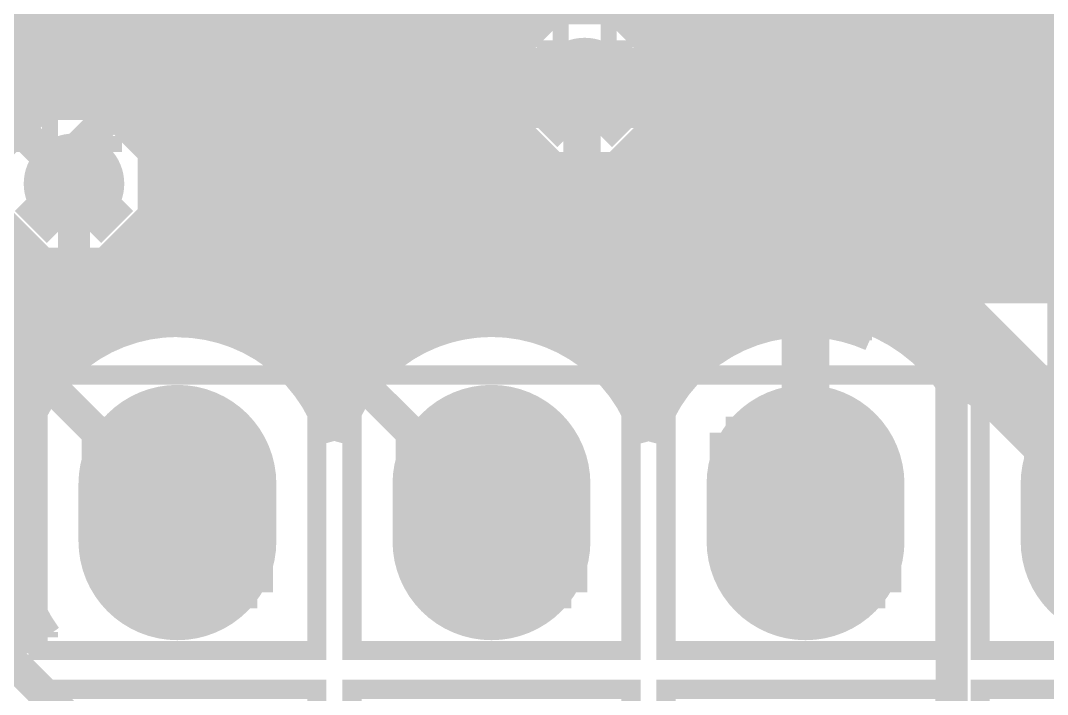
# Model space of a CAD drawing. Extents: x -5 to 157, y -120 to 103.
# Drawn here: x 74.38 to 82.55, y 76.07 to 81.44 of the extents above; entities that cross this region are included whole.
import ezdxf

# ---------------------------------------------------------------- set-up
doc = ezdxf.new("R2010")
doc.units = 0
doc.header["$MEASUREMENT"] = 0
doc.layers.get('0').update_dxf_attribs({"linetype": 'CONTINUOUS'})
for name, color, linetype in [('22-304-2_BOT', 7, 'CONTINUOUS'), ('22-304-2_DRD', 7, 'CONTINUOUS'), ('22-304-2_DRL', 2, 'CONTINUOUS'), ('22-304-2_IN1', 4, 'CONTINUOUS'), ('22-304-2_IN2', 3, 'CONTINUOUS'), ('22-304-2_SMB', 5, 'CONTINUOUS'), ('22-304-2_SMT', 10, 'CONTINUOUS'), ('22-304-2_SST', 11, 'CONTINUOUS'), ('22-304-2_TOP', 13, 'CONTINUOUS'), ('THRUHOLE_TAP', 7, 'CONTINUOUS')]:
    doc.layers.add(name, color=color, linetype=linetype)

# ---------------------------------------------------------------- blocks, each defined once
blk = doc.blocks.new('OBLONG_8')
at = {"const_width": 1.5748}
blk.add_lwpolyline([(0, 0.2286), (0, -0.2286)], dxfattribs=at)
at = {"const_width": 0.7874}
for points in [[(-0.3937, 0.2286, 1), (0.3937, 0.2286, 1)], [(-0.3937, -0.2286, 1), (0.3937, -0.2286, 1)]]:
    blk.add_lwpolyline(points, format="xyb", close=True, dxfattribs=at)
blk = doc.blocks.new('ROUND_39')
at = {"const_width": 0.40005}
blk.add_lwpolyline([(-0.200024, 0, 1), (0.200024, 0, 1)], format="xyb", close=True, dxfattribs=at)
blk = doc.blocks.new('ROUND_14')
at = {"const_width": 0.59944}
blk.add_lwpolyline([(-0.29972, 0, 1), (0.29972, 0, 1)], format="xyb", close=True, dxfattribs=at)
blk = doc.blocks.new('ROUND_88')
at = {"const_width": 0.10033}
blk.add_lwpolyline([(-0.050164, 0, 1), (0.050164, 0, 1)], format="xyb", close=True, dxfattribs=at)
blk = doc.blocks.new('ROUND_42')
at = {"const_width": 0.40005}
blk.add_lwpolyline([(-0.200024, 0, 1), (0.200024, 0, 1)], format="xyb", close=True, dxfattribs=at)
blk = doc.blocks.new('ROUND_80')
at = {"const_width": 0.10033}
blk.add_lwpolyline([(-0.050164, 0, 1), (0.050164, 0, 1)], format="xyb", close=True, dxfattribs=at)

msp = doc.modelspace()

# ---------------------------------------------------------------- linework, layer by layer
at = {"layer": '22-304-2_BOT'}
for points, const_width in [([(76.835, 84.3788), (76.835, 82.423), (74.803, 80.391), (74.803, 80.137)], 0.254), ([(74.3204, 83.4644), (74.3204, 80.90408)], 0.254), ([(74.549, 83.4644), (74.549, 81.03362)], 0.254), ([(74.7776, 83.4644), (74.7776, 81.26222)], 0.254), ([(75.0062, 83.4644), (75.0062, 81.49082)], 0.254), ([(77.5208, 83.4644), (77.5208, 78.89494)], 0.254), ([(76.2, 82.68462), (74.5109, 80.99552)], 0.254), ([(77.28458, 81.97342), (75.6793, 80.37068)], 0.254), ([(77.2922, 81.98104), (77.2922, 78.74)], 0.254), ([(77.7494, 81.76514), (77.7494, 78.98892)], 0.254), ([(77.0636, 81.75244), (77.0636, 78.49108)], 0.254), ([(75.04684, 81.534), (71.44258, 81.534)], 0.254), ([(76.835, 81.52384), (76.835, 78.21168)], 0.254), ([(77.99324, 81.534), (76.84262, 81.534)], 0.254), ([(77.978, 81.54416), (77.978, 81.08188)], 0.254), ([(74.81824, 81.3054), (71.44258, 81.3054)], 0.254), ([(76.6064, 81.29524), (76.6064, 78.59268)], 0.254), ([(78.0542, 81.3054), (76.61402, 81.3054)], 0.254), ([(74.58964, 81.0768), (71.44258, 81.0768)], 0.254), ([(76.3778, 81.06664), (76.3778, 78.8035)], 0.254), ([(77.97546, 81.0768), (76.38542, 81.0768)], 0.254), ([(78.867, 80.899), (79.883, 80.899), (83.12404, 77.65796), (83.12404, 77.5208)], 0.635), ([(76.1492, 80.83804), (76.1492, 78.93304)], 0.254), ([(77.96022, 80.8482), (76.15682, 80.8482)], 0.254), ([(77.978, 80.71612), (77.978, 79.03464)], 0.254), ([(78.0034, 80.6196), (75.92822, 80.6196)], 0.254), ([(75.9206, 80.60944), (75.9206, 79.00924)], 0.254), ([(75.692, 80.38084), (75.692, 80.31988)], 0.254), ([(78.11516, 80.391), (75.69962, 80.391)], 0.254), ([(78.2066, 80.2767), (78.2066, 79.03972)], 0.254), ([(78.33614, 80.1624), (75.70978, 80.1624)], 0.254), ([(78.4352, 80.10144), (78.4352, 79.0067)], 0.254), ([(79.5401, 80.0735), (79.24292, 80.0735)], 0.254), ([(79.3496, 80.0735), (79.3496, 78.1685)], 0.254), ([(79.5401, 80.0735), (80.57134, 79.04226)], 0.254), ([(78.6638, 80.01508), (78.6638, 78.92542)], 0.254), ([(78.8924, 79.99222), (78.8924, 78.7908)], 0.254), ([(79.121, 80.02778), (79.121, 78.5749)], 0.254), ([(79.5782, 80.0354), (79.5782, 78.5114)], 0.254), ([(79.6798, 79.9338), (75.68692, 79.9338)], 0.254), ([(75.692, 79.95412), (75.692, 79.04226)], 0.254), ([(79.8068, 79.8068), (79.8068, 78.7527)], 0.254), ([(79.9084, 79.7052), (75.60056, 79.7052)], 0.254), ([(80.0354, 79.5782), (80.0354, 78.90256)], 0.254), ([(80.137, 79.4766), (75.4253, 79.4766)], 0.254), ([(75.4634, 79.5147), (75.4634, 79.03464)], 0.254), ([(74.3204, 79.36738), (74.3204, 76.52766)], 0.254), ([(75.2348, 79.33944), (75.2348, 78.98384)], 0.254), ([(80.264, 79.3496), (80.264, 78.99146)], 0.254), ([(74.62012, 79.248), (64.135, 79.248)], 0.254), ([(74.549, 79.26578), (74.549, 78.46822)], 0.254), ([(74.7776, 79.23022), (74.7776, 78.7273)], 0.254), ([(80.3656, 79.248), (74.98588, 79.248)], 0.254), ([(75.0062, 79.25308), (75.0062, 78.88732)], 0.254), ([(80.4926, 79.121), (80.4926, 79.03718)], 0.254), ([(75.3745, 79.0194), (64.135, 79.0194)], 0.254), ([(77.87386, 79.0194), (75.87488, 79.0194)], 0.254), ([(80.37322, 79.0194), (78.37424, 79.0194)], 0.254), ([(74.85634, 78.7908), (67.48272, 78.7908)], 0.254), ([(77.3557, 78.7908), (76.39304, 78.7908)], 0.254), ([(79.85506, 78.7908), (78.8924, 78.7908)], 0.254), ([(74.61758, 78.5622), (68.04914, 78.5622)], 0.254), ([(77.11694, 78.5622), (76.6318, 78.5622)], 0.254), ([(79.6163, 78.5622), (79.13116, 78.5622)], 0.254), ([(74.46772, 78.3336), (70.4723, 78.3336)], 0.254), ([(76.96708, 78.3336), (76.78166, 78.3336)], 0.254), ([(79.46898, 78.3336), (79.28102, 78.3336)], 0.254), ([(74.37882, 78.105), (70.97776, 78.105)], 0.254), ([(74.33564, 77.8764), (71.2089, 77.8764)], 0.254), ([(74.33056, 77.7494), (74.33056, 77.2922)], 0.254), ([(74.33056, 77.6478), (71.4375, 77.6478)], 0.254), ([(74.33056, 77.4192), (71.6661, 77.4192)], 0.254), ([(74.3331, 77.1906), (71.8947, 77.1906)], 0.254), ([(74.3712, 76.962), (72.10298, 76.962)], 0.254), ([(74.45502, 76.7334), (72.21728, 76.7334)], 0.254), ([(74.549, 76.57084), (74.549, 76.52766)], 0.254), ([(74.57948, 76.52766), (74.1172, 76.52766)], 0.254)]:
    msp.add_lwpolyline(points, dxfattribs=dict(at, const_width=const_width))
at = {"layer": '22-304-2_BOT', "const_width": 0.254}
for points in [[(77.57922, 82.296, 0.306537), (78.14818, 81.45272)], [(78.14818, 81.45272, 0.1655835), (77.95964, 80.899)], [(74.5109, 80.99552, 0.321112), (73.89622, 80.137)], [(77.96022, 80.899, 0.4142136), (78.867, 79.99222)], [(75.70978, 80.137, 0.0652426), (75.67916, 80.37064)], [(73.89622, 80.137, 0.4142136), (74.803, 79.23022)], [(74.803, 79.23022, 0.4142136), (75.70978, 80.137)], [(78.867, 79.99222, 0.1072388), (79.2428, 80.07376)], [(75.62596, 79.0448, 0.4142136), (74.33056, 77.7494)], [(76.8731, 78.08976, 0.3381651), (75.62596, 79.04226)], [(78.12532, 79.0448, 0.3383097), (76.87564, 78.08976)], [(79.375, 78.08722, 0.3388367), (78.12532, 79.0448)], [(80.57134, 79.04226, 0.3273849), (79.375, 78.08722)], [(74.33056, 77.2922, 0.1590609), (74.57997, 76.52802)]]:
    msp.add_lwpolyline(points, format="xyb", dxfattribs=at)
at = {"layer": '22-304-2_DRD', "const_width": 0.254}
for points in [[(78.613, 81.534), (78.232, 81.153)], [(79.121, 81.534), (78.613, 81.534)], [(79.502, 81.153), (79.121, 81.534)], [(78.613, 81.28), (78.613, 81.153)], [(78.74, 81.28), (78.613, 81.28)], [(78.74, 81.153), (78.74, 81.28)], [(78.994, 81.28), (78.994, 81.153)], [(79.121, 81.28), (78.994, 81.28)], [(79.121, 81.153), (79.121, 81.28)], [(78.232, 81.153), (78.232, 80.645)], [(78.613, 81.153), (78.74, 81.153)], [(78.994, 81.153), (79.121, 81.153)], [(79.502, 80.645), (79.502, 81.153)], [(74.549, 80.772), (74.168, 80.391)], [(75.057, 80.772), (74.549, 80.772)], [(75.438, 80.391), (75.057, 80.772)], [(78.74, 80.518), (78.486, 80.772)], [(79.248, 80.772), (78.994, 80.518)], [(78.232, 80.645), (78.613, 80.264)], [(79.121, 80.264), (79.502, 80.645)], [(74.549, 80.518), (74.549, 80.391)], [(74.676, 80.518), (74.549, 80.518)], [(74.676, 80.391), (74.676, 80.518)], [(74.93, 80.518), (74.93, 80.391)], [(75.057, 80.518), (74.93, 80.518)], [(75.057, 80.391), (75.057, 80.518)], [(78.994, 80.518), (78.74, 80.518)], [(74.549, 80.391), (74.676, 80.391)], [(74.93, 80.391), (75.057, 80.391)], [(75.438, 79.883), (75.438, 80.391)], [(78.613, 80.264), (79.121, 80.264)], [(74.676, 79.756), (74.422, 80.01)], [(75.184, 80.01), (74.93, 79.756)], [(74.168, 79.883), (74.549, 79.502)], [(75.057, 79.502), (75.438, 79.883)], [(74.93, 79.756), (74.676, 79.756)], [(74.549, 79.502), (75.057, 79.502)], [(74.99096, 78.1558), (74.99096, 77.5208)], [(75.62596, 78.1558), (74.99096, 78.1558)], [(75.62596, 76.8858), (75.62596, 78.1558)], [(77.49032, 78.1558), (77.49032, 77.5208)], [(78.12532, 78.1558), (77.49032, 78.1558)], [(78.12532, 76.8858), (78.12532, 78.1558)], [(79.98968, 78.1558), (79.98968, 77.5208)], [(80.62468, 78.1558), (79.98968, 78.1558)], [(80.62468, 76.8858), (80.62468, 78.1558)], [(82.48904, 78.1558), (82.48904, 77.5208)], [(83.12404, 78.1558), (82.48904, 78.1558)], [(74.99096, 77.5208), (76.26096, 77.5208)], [(76.26096, 77.5208), (76.26096, 76.8858)], [(77.49032, 77.5208), (78.76032, 77.5208)], [(78.76032, 77.5208), (78.76032, 76.8858)], [(79.98968, 77.5208), (81.25968, 77.5208)], [(81.25968, 77.5208), (81.25968, 76.8858)], [(82.48904, 77.5208), (83.75904, 77.5208)], [(76.26096, 76.8858), (75.62596, 76.8858)], [(78.76032, 76.8858), (78.12532, 76.8858)], [(81.25968, 76.8858), (80.62468, 76.8858)]]:
    msp.add_lwpolyline(points, dxfattribs=at)
at = {"layer": '22-304-2_IN1', "const_width": 0.254}
for points in [[(76.6318, 88.392), (76.6318, 79.375)], [(76.8604, 88.392), (76.8604, 79.375)], [(77.089, 88.392), (77.089, 79.375)], [(79.375, 88.392), (79.375, 81.42224)], [(79.6036, 88.392), (79.6036, 79.375)], [(79.8322, 88.392), (79.8322, 79.375)], [(80.0608, 88.392), (80.0608, 79.375)], [(80.2894, 88.392), (80.2894, 79.375)], [(80.518, 88.392), (80.518, 79.375)], [(80.7466, 88.392), (80.7466, 79.375)], [(80.9752, 88.392), (80.9752, 79.375)], [(81.2038, 88.392), (81.2038, 79.375)], [(81.4324, 88.392), (81.4324, 79.375)], [(81.661, 88.392), (81.661, 79.375)], [(81.8896, 88.392), (81.8896, 79.375)], [(82.1182, 88.392), (82.1182, 79.375)], [(82.3468, 88.392), (82.3468, 79.375)], [(82.5754, 88.392), (82.5754, 79.375)], [(76.4032, 88.2142), (76.4032, 79.375)], [(76.1746, 87.9856), (76.1746, 79.375)], [(75.946, 87.757), (75.946, 79.375)], [(75.7174, 87.5284), (75.7174, 79.375)], [(77.3176, 86.19236), (77.3176, 79.375)], [(77.5462, 86.02726), (77.5462, 79.375)], [(74.3458, 82.87512), (74.3458, 80.70596)], [(75.4888, 82.8421), (75.4888, 80.38592)], [(74.5744, 82.67446), (74.5744, 80.83042)], [(75.2602, 82.66176), (75.2602, 80.70596)], [(74.803, 82.59318), (74.803, 80.86598)], [(75.0316, 82.5881), (75.0316, 80.83042)], [(77.7748, 82.1309), (77.7748, 79.375)], [(78.0034, 81.74736), (78.0034, 79.375)], [(78.232, 81.6102), (78.232, 81.25714)], [(78.4606, 81.56702), (78.4606, 81.50352)], [(78.46568, 81.5086), (60.9346, 81.5086)], [(84.455, 81.5086), (79.26832, 81.5086)], [(78.2447, 81.28), (60.706, 81.28)], [(84.455, 81.28), (79.4893, 81.28)], [(78.15326, 81.0514), (60.4774, 81.0514)], [(84.455, 81.0514), (79.58074, 81.0514)], [(74.55408, 80.8228), (60.2488, 80.8228)], [(78.14056, 80.8228), (75.05192, 80.8228)], [(84.455, 80.8228), (79.59344, 80.8228)], [(78.20406, 80.5942), (75.37196, 80.5942)], [(78.232, 80.53832), (78.232, 79.375)], [(84.455, 80.5942), (79.52994, 80.5942)], [(79.375, 80.37576), (79.375, 79.375)], [(78.36916, 80.3656), (75.49642, 80.3656)], [(78.4606, 80.29194), (78.4606, 79.375)], [(84.455, 80.3656), (79.36484, 80.3656)], [(79.1464, 80.22336), (79.1464, 79.375)], [(84.455, 80.137), (75.53198, 80.137)], [(78.6892, 80.19034), (78.6892, 79.375)], [(78.9178, 80.17002), (78.9178, 79.375)], [(75.4888, 79.88808), (75.4888, 79.375)], [(84.455, 79.9084), (75.49642, 79.9084)], [(84.455, 79.6798), (75.37196, 79.6798)], [(74.3458, 79.56804), (74.3458, 79.375)], [(75.2602, 79.56804), (75.2602, 79.375)], [(74.55408, 79.4512), (58.8772, 79.4512)], [(74.5744, 79.44358), (74.5744, 79.375)], [(74.803, 79.40802), (74.803, 79.375)], [(75.0316, 79.44358), (75.0316, 79.375)], [(84.455, 79.4512), (75.05192, 79.4512)], [(84.455, 79.375), (73.66, 79.375)]]:
    msp.add_lwpolyline(points, dxfattribs=at)
for points in [[(79.59598, 80.899, 0.4142136), (78.867, 81.62798)], [(78.5876, 81.5721, 0.3031422), (78.13802, 80.899)], [(74.803, 80.86598, 0.4142136), (74.07402, 80.137)], [(75.53198, 80.137, 0.4142136), (74.803, 80.86598)], [(78.13802, 80.899, 0.4142136), (78.867, 80.17002)], [(78.867, 80.17002, 0.4142136), (79.59598, 80.899)], [(74.07402, 80.137, 0.4142136), (74.803, 79.40802)], [(74.803, 79.40802, 0.4142136), (75.53198, 80.137)]]:
    msp.add_lwpolyline(points, format="xyb", dxfattribs=at)
at = {"layer": '22-304-2_IN2'}
for points, const_width in [([(79.8068, 98.97872), (79.8068, 81.31048)], 0.254), ([(80.0354, 98.85934), (80.0354, 79.03464)], 0.254), ([(80.264, 97.27692), (80.264, 79.11592)], 0.254), ([(80.4926, 97.00514), (80.4926, 79.15656)], 0.254), ([(80.7212, 96.85782), (80.7212, 79.1591)], 0.254), ([(80.9498, 96.78416), (80.9498, 79.12354)], 0.254), ([(75.0062, 91.7575), (75.0062, 81.14284)], 0.254), ([(74.7776, 91.6686), (74.7776, 81.16316)], 0.254), ([(77.2922, 91.6432), (77.2922, 78.8924)], 0.254), ([(75.2348, 91.52636), (75.2348, 81.06664)], 0.254), ([(74.549, 91.46794), (74.549, 81.13014)], 0.254), ([(77.0636, 91.45016), (77.0636, 78.68412)], 0.254), ([(74.3204, 91.33332), (74.3204, 81.04124)], 0.254), ([(75.4634, 91.37142), (75.4634, 80.92186)], 0.254), ([(75.692, 91.26982), (75.692, 80.65008)], 0.254), ([(76.835, 91.32062), (76.835, 78.48092)], 0.254), ([(75.9206, 91.20886), (75.9206, 79.13116)], 0.254), ([(76.1492, 91.18346), (76.1492, 79.06258)], 0.254), ([(76.3778, 91.19362), (76.3778, 78.94574)], 0.254), ([(76.6064, 91.23934), (76.6064, 78.7654)], 0.254), ([(83.12404, 77.5208), (83.185, 77.57922), (83.185, 81.915), (89.27084, 88.00084), (102.30104, 88.00084)], 1.27), ([(81.1784, 85.93328), (81.1784, 79.04988)], 0.254), ([(81.407, 85.67928), (81.407, 78.92542)], 0.254), ([(81.6356, 85.54466), (81.6356, 78.73746)], 0.254), ([(81.8642, 85.47608), (81.8642, 78.42758)], 0.254), ([(77.5208, 81.94802), (77.5208, 79.02702)], 0.254), ([(81.92262, 81.915), (81.92262, 78.49362)], 0.254), ([(77.79766, 81.534), (56.65216, 81.534)], 0.254), ([(77.7494, 81.58226), (77.7494, 79.11084)], 0.254), ([(81.92262, 81.534), (79.67218, 81.534)], 0.254), ([(77.92466, 81.3054), (56.62676, 81.3054)], 0.254), ([(81.92262, 81.3054), (79.80934, 81.3054)], 0.254), ([(74.39152, 81.0768), (56.54548, 81.0768)], 0.254), ([(77.85608, 81.0768), (75.21448, 81.0768)], 0.254), ([(81.92262, 81.0768), (79.87792, 81.0768)], 0.254), ([(77.84084, 80.8482), (75.54214, 80.8482)], 0.254), ([(81.92262, 80.8482), (79.89062, 80.8482)], 0.254), ([(77.87894, 80.6196), (75.70724, 80.6196)], 0.254), ([(81.92262, 80.6196), (79.85506, 80.6196)], 0.254), ([(79.8068, 80.48752), (79.8068, 78.90256)], 0.254), ([(77.97546, 80.391), (75.79614, 80.391)], 0.254), ([(77.978, 80.38592), (77.978, 79.15402)], 0.254), ([(81.92262, 80.391), (79.75854, 80.391)], 0.254), ([(78.15326, 80.1624), (75.82916, 80.1624)], 0.254), ([(79.5782, 80.15986), (79.5782, 78.69936)], 0.254), ([(81.92262, 80.1624), (79.58074, 80.1624)], 0.254), ([(78.2066, 80.11414), (78.2066, 79.1591)], 0.254), ([(78.4352, 79.96682), (78.4352, 79.12862)], 0.254), ([(79.3496, 79.99222), (79.3496, 78.45298)], 0.254), ([(78.51902, 79.9338), (75.80884, 79.9338)], 0.254), ([(78.6638, 79.89316), (78.6638, 79.05496)], 0.254), ([(79.121, 79.90332), (79.121, 78.75016)], 0.254), ([(81.92262, 79.9338), (79.21498, 79.9338)], 0.254), ([(78.8924, 79.87284), (78.8924, 78.93558)], 0.254), ([(81.92262, 79.7052), (75.73264, 79.7052)], 0.254), ([(75.692, 79.62392), (75.692, 79.16164)], 0.254), ([(81.92262, 79.4766), (75.58786, 79.4766)], 0.254), ([(75.4634, 79.35214), (75.4634, 79.15402)], 0.254), ([(74.28992, 79.248), (58.18378, 79.248)], 0.254), ([(74.3204, 79.23022), (74.3204, 78.29296)], 0.254), ([(81.92262, 79.248), (75.31608, 79.248)], 0.254), ([(75.2348, 79.20482), (75.2348, 79.1083)], 0.254), ([(80.62468, 79.09814), (80.62468, 77.5208)], 0.381), ([(74.549, 79.14132), (74.549, 78.66634)], 0.254), ([(74.7776, 79.11084), (74.7776, 78.8797)], 0.254), ([(75.0062, 79.13116), (75.0062, 79.0194)], 0.254), ([(75.00366, 79.0194), (58.69686, 79.0194)], 0.254), ([(77.50302, 79.0194), (76.24572, 79.0194)], 0.254), ([(80.00492, 79.0194), (78.74508, 79.0194)], 0.254), ([(81.92262, 79.0194), (81.24444, 79.0194)], 0.254), ([(74.66838, 78.7908), (67.88658, 78.7908)], 0.254), ([(77.16774, 78.7908), (76.581, 78.7908)], 0.254), ([(79.66964, 78.7908), (79.08036, 78.7908)], 0.254), ([(81.92262, 78.7908), (81.57972, 78.7908)], 0.254), ([(74.46772, 78.5622), (68.23964, 78.5622)], 0.254), ([(76.96708, 78.5622), (76.78166, 78.5622)], 0.254), ([(79.46898, 78.5622), (79.28102, 78.5622)], 0.254), ([(81.92262, 78.5622), (81.78038, 78.5622)], 0.254), ([(81.92262, 78.49362), (81.87453, 78.40971)], 0.254), ([(74.33818, 78.3336), (68.453, 78.3336)], 0.254), ([(74.2569, 78.105), (68.5927, 78.105)], 0.254), ([(74.32548, 76.7334), (70.7263, 76.7334)], 0.254), ([(74.3204, 76.7461), (74.3204, 76.64704)], 0.254), ([(74.36612, 76.64704), (73.99782, 76.64704)], 0.254)]:
    msp.add_lwpolyline(points, dxfattribs=dict(at, const_width=const_width))
at = {"layer": '22-304-2_IN2', "const_width": 0.254}
for points in [[(77.45984, 82.296, 0.2685668), (77.97546, 81.407)], [(79.89316, 80.899, 0.2685668), (79.37754, 81.788)], [(77.97546, 81.407, 0.130208), (77.84089, 80.899)], [(74.803, 81.16316, 0.4142136), (73.77684, 80.137)], [(75.82916, 80.137, 0.4142136), (74.803, 81.16316)], [(77.84084, 80.899, 0.4142136), (78.867, 79.87284)], [(78.867, 79.87284, 0.4142136), (79.89316, 80.899)], [(73.77684, 80.137, 0.4142136), (74.803, 79.11084)], [(74.803, 79.11084, 0.4142136), (75.82916, 80.137)], [(75.62596, 79.16164, 0.4142136), (74.21372, 77.7494)], [(76.8731, 78.4098, 0.2777823), (75.62596, 79.16164)], [(78.12532, 79.16164, 0.278009), (76.87564, 78.4098)], [(79.375, 78.4098, 0.2780089), (78.12532, 79.16164)], [(80.62468, 79.16164, 0.278009), (79.375, 78.4098)], [(81.87436, 78.4098, 0.2780089), (80.62468, 79.16164)], [(74.21118, 77.2922, 0.1188749), (74.36669, 76.64733)]]:
    msp.add_lwpolyline(points, format="xyb", dxfattribs=at)
at = {"layer": '22-304-2_SST', "const_width": 0.1524}
for points in [[(78.41742, 80.33258), (78.41742, 80.16494), (78.47838, 79.99476), (78.7146, 79.99476), (78.77302, 80.16494), (78.77302, 81.01076)], [(78.83398, 81.01076), (78.59522, 81.01076)], [(79.67218, 79.99476), (79.1972, 79.99476), (79.67218, 80.67294), (79.67218, 80.84058), (79.61122, 81.01076), (79.25562, 81.01076), (79.1972, 80.84058)], [(77.17536, 72.44842), (76.77404, 72.44842), (76.77404, 73.279), (73.90384, 73.279), (73.90384, 79.2607), (84.84362, 79.2607), (84.84362, 73.279), (81.97596, 73.279), (81.97596, 72.44842), (81.57464, 72.44842), (81.57464, 71.26986), (77.17536, 71.26986), (77.17536, 72.44842), (77.17536, 73.92416), (78.04404, 73.92416), (79.2353, 73.92416), (79.2353, 76.11364), (77.01534, 76.11364), (77.01534, 73.92416), (77.17536, 73.92416)], [(76.73594, 78.61554), (74.51598, 78.61554), (74.51598, 76.42352), (76.73594, 76.42352), (76.73594, 78.61554)], [(79.2353, 78.61554), (77.01534, 78.61554), (77.01534, 76.42352), (79.2353, 76.42352), (79.2353, 78.61554)], [(81.73466, 78.61554), (79.5147, 78.61554), (79.5147, 76.42352), (81.73466, 76.42352), (81.73466, 78.61554)], [(84.23402, 78.61554), (82.01406, 78.61554), (82.01406, 76.42352), (82.92592, 76.42352), (82.92592, 76.11364), (82.01406, 76.11364), (82.01406, 73.92416), (84.23402, 73.92416), (84.23402, 78.61554)], [(75.30846, 77.8383), (75.30846, 77.2033), (75.94346, 77.2033), (75.94346, 77.8383), (75.30846, 77.8383), (75.45832, 77.6859), (75.45832, 77.35316), (75.79106, 77.35316), (75.79106, 77.6859), (75.45832, 77.6859)], [(75.94346, 77.8383), (75.79106, 77.6859)], [(77.80782, 77.8383), (77.80782, 77.2033), (78.44282, 77.2033), (78.29296, 77.35316), (78.29296, 77.6859), (78.44282, 77.8383), (77.80782, 77.8383), (77.95768, 77.6859), (77.95768, 77.35316), (78.29296, 77.35316)], [(78.44282, 77.8383), (78.44282, 77.2033)], [(80.30718, 77.8383), (80.30718, 77.2033), (80.94218, 77.2033), (80.79232, 77.35316), (80.79232, 77.6859), (80.94218, 77.8383), (80.30718, 77.8383), (80.45704, 77.6859), (80.45704, 77.35316), (80.79232, 77.35316)], [(80.94218, 77.8383), (80.94218, 77.2033)], [(77.95768, 77.6859), (78.29296, 77.6859)], [(80.45704, 77.6859), (80.79232, 77.6859)], [(75.30846, 77.2033), (75.45832, 77.35316)], [(75.94346, 77.2033), (75.79106, 77.35316)], [(77.80782, 77.2033), (77.95768, 77.35316)], [(80.30718, 77.2033), (80.45704, 77.35316)], [(76.73594, 73.92416), (76.73594, 76.11364), (74.51598, 76.11364), (74.51598, 73.92416), (76.73594, 73.92416)], [(81.57464, 72.44842), (81.57464, 73.92416), (81.73466, 73.92416), (81.73466, 76.11364), (79.5147, 76.11364), (79.5147, 73.92416), (80.70596, 73.92416), (80.70596, 73.64984), (78.04404, 73.64984), (78.04404, 73.92416)]]:
    msp.add_lwpolyline(points, dxfattribs=at)
at = {"layer": '22-304-2_TOP'}
for points, const_width in [([(79.629, 41.656), (79.629, 58.674), (78.867, 59.436), (78.867, 63.754), (82.169, 67.056), (82.169, 71.755), (81.788, 72.136), (81.788, 83.82), (79.756, 85.852), (79.756, 97.028), (77.724, 99.06)], 0.254), ([(68.072, 88.265), (68.961, 88.265), (69.85, 87.376), (69.85, 86.36), (74.295, 81.915), (75.819, 81.915), (76.835, 80.899), (78.867, 80.899)], 0.635), ([(79.5782, 85.13064), (79.5782, 81.46288)], 0.254), ([(79.8068, 84.90204), (79.8068, 78.7527)], 0.254), ([(80.0354, 84.67344), (80.0354, 78.90256)], 0.254), ([(80.264, 84.44484), (80.264, 78.99146)], 0.254), ([(80.4926, 84.21624), (80.4926, 79.03718)], 0.254), ([(80.7212, 83.98764), (80.7212, 79.03972)], 0.254), ([(80.9498, 83.75904), (80.9498, 79.00162)], 0.254), ([(81.153, 83.55584), (81.153, 78.9305)], 0.254), ([(74.803, 80.137), (74.422, 80.518), (57.785, 80.518), (56.007, 82.296), (46.863, 82.296), (42.545, 77.978), (42.545, 69.723), (29.21, 56.388), (17.653, 56.388), (15.748, 54.483), (15.748, 49.53), (5.588, 39.37), (-1.397, 39.37)], 0.254), ([(78.12532, 77.5208), (76.52258, 79.121), (74.676, 79.121), (73.787, 80.01), (57.15, 80.01), (55.626, 81.534)], 0.254), ([(81.153, 81.534), (79.5147, 81.534)], 0.254), ([(81.153, 81.3054), (79.67726, 81.3054)], 0.254), ([(75.4761, 81.0895), (74.69886, 81.0895)], 0.254), ([(75.4888, 81.0768), (74.72426, 81.0768)], 0.254), ([(74.7776, 81.0895), (74.7776, 81.04378)], 0.254), ([(74.803, 81.04378), (74.77761, 81.04343)], 0.254), ([(75.0062, 81.0895), (75.0062, 81.02092)], 0.254), ([(75.2348, 81.0895), (75.2348, 80.93456)], 0.254), ([(75.4634, 81.0895), (75.4634, 80.7593)], 0.254), ([(75.4761, 81.0895), (76.24318, 80.32242)], 0.254), ([(81.153, 81.0768), (79.756, 81.0768)], 0.254), ([(75.692, 80.8736), (75.692, 80.31988)], 0.254), ([(75.7174, 80.8482), (75.36688, 80.8482)], 0.254), ([(81.153, 80.8482), (79.77378, 80.8482)], 0.254), ([(75.946, 80.6196), (75.57008, 80.6196)], 0.254), ([(75.9206, 80.645), (75.9206, 79.756)], 0.254), ([(81.153, 80.6196), (79.7306, 80.6196)], 0.254), ([(76.1746, 80.391), (75.67422, 80.391)], 0.254), ([(76.1492, 80.4164), (76.1492, 79.756)], 0.254), ([(81.153, 80.391), (79.61884, 80.391)], 0.254), ([(79.5782, 80.33512), (79.5782, 78.5114)], 0.254), ([(76.3778, 80.21066), (76.3778, 79.756)], 0.254), ([(76.46162, 80.1624), (75.70978, 80.1624)], 0.254), ([(79.3496, 80.12938), (79.3496, 78.1685)], 0.254), ([(81.153, 80.1624), (79.39786, 80.1624)], 0.254), ([(76.6064, 80.10652), (76.6064, 79.75092)], 0.254), ([(78.48854, 80.0735), (76.835, 80.0735)], 0.254), ([(76.835, 80.0735), (76.835, 79.67472)], 0.254), ([(77.0636, 80.0735), (77.0636, 79.47914)], 0.254), ([(77.2922, 80.0735), (77.2922, 79.25054)], 0.254), ([(77.5208, 80.0735), (77.5208, 79.02194)], 0.254), ([(77.7494, 80.0735), (77.7494, 78.98892)], 0.254), ([(77.978, 80.0735), (77.978, 79.03464)], 0.254), ([(78.2066, 80.0735), (78.2066, 79.03972)], 0.254), ([(78.4352, 80.0735), (78.4352, 79.0067)], 0.254), ([(78.6638, 80.01508), (78.6638, 78.92542)], 0.254), ([(78.8924, 79.99222), (78.8924, 78.7908)], 0.254), ([(79.121, 80.02778), (79.121, 78.5749)], 0.254), ([(81.153, 79.9338), (75.68692, 79.9338)], 0.254), ([(75.692, 79.95412), (75.692, 79.756)], 0.254), ([(76.52258, 79.756), (75.62596, 79.756)], 0.254), ([(81.153, 79.7052), (76.7715, 79.7052)], 0.254), ([(76.9747, 79.5655), (77.60716, 78.93558)], 0.254), ([(62.27064, 77.44968), (64.32042, 79.502), (73.64222, 79.502), (75.62596, 77.5208)], 0.254), ([(81.153, 79.4766), (77.06614, 79.4766)], 0.254), ([(81.153, 79.248), (77.29474, 79.248)], 0.254), ([(75.62596, 75.0189), (74.168, 76.47686), (74.168, 78.232), (73.406, 78.994), (64.516, 78.994), (63.5, 77.978), (63.5, 76.2), (62.357, 75.057), (62.357, 74.97064), (62.37732, 74.95032), (62.27064, 74.95032)], 0.254), ([(77.87386, 79.0194), (77.52334, 79.0194)], 0.254), ([(80.37322, 79.0194), (78.37424, 79.0194)], 0.254), ([(80.62468, 78.9813), (80.62468, 77.5208)], 0.381), ([(81.153, 79.0194), (80.87614, 79.0194)], 0.254), ([(79.85506, 78.7908), (78.8924, 78.7908)], 0.254), ([(79.6163, 78.5622), (79.13116, 78.5622)], 0.254), ([(79.46898, 78.3336), (79.28102, 78.3336)], 0.254)]:
    msp.add_lwpolyline(points, dxfattribs=dict(at, const_width=const_width))
at = {"layer": '22-304-2_TOP', "const_width": 0.254}
for points in [[(79.77378, 80.899, 0.306537), (79.20482, 81.74228)], [(74.7776, 81.04378, 0.0358998), (74.69873, 81.08924)], [(74.7776, 81.04378, 0.0358998), (74.69873, 81.08924)], [(75.70978, 80.137, 0.4142136), (74.803, 81.04378)], [(78.867, 79.99222, 0.4142136), (79.77378, 80.899)], [(76.2508, 80.3148, 0.1989124), (76.835, 80.07282)], [(76.2508, 80.3148, 0.1989124), (76.835, 80.07282)], [(75.62596, 79.756, 0.1088219), (75.70988, 80.137)], [(78.48854, 80.0735, 0.1078827), (78.867, 79.99088)], [(76.97216, 79.57058, 0.1989124), (76.52258, 79.7568)], [(76.97216, 79.57058, 0.1989124), (76.52258, 79.7568)], [(78.12532, 79.0448, 0.1033279), (77.60676, 78.93648)], [(79.375, 78.08722, 0.3388367), (78.12532, 79.0448)], [(80.62468, 79.0448, 0.3388371), (79.375, 78.08722)], [(81.153, 78.9305, 0.1055433), (80.62468, 79.04328)]]:
    msp.add_lwpolyline(points, format="xyb", dxfattribs=at)

# ---------------------------------------------------------------- block references
at = {"layer": '22-304-2_BOT'}
for name, p in [('ROUND_39', (78.867, 80.899)), ('ROUND_39', (74.803, 80.137)), ('OBLONG_8', (75.62596, 77.5208)), ('OBLONG_8', (78.12532, 77.5208)), ('OBLONG_8', (80.62468, 77.5208)), ('OBLONG_8', (83.12404, 77.5208))]:
    msp.add_blockref(name, p, dxfattribs=at)
at = {"layer": '22-304-2_DRL'}
for name, p in [('ROUND_88', (78.867, 80.899)), ('ROUND_88', (74.803, 80.137)), ('ROUND_14', (75.62596, 77.5208)), ('ROUND_14', (78.12532, 77.5208)), ('ROUND_14', (80.62468, 77.5208)), ('ROUND_14', (83.12404, 77.5208))]:
    msp.add_blockref(name, p, dxfattribs=at)
at = {"layer": '22-304-2_IN1'}
for name, p in [('ROUND_39', (78.867, 80.899)), ('ROUND_42', (74.803, 80.137)), ('OBLONG_8', (75.62596, 77.5208)), ('OBLONG_8', (78.12532, 77.5208)), ('OBLONG_8', (80.62468, 77.5208)), ('OBLONG_8', (83.12404, 77.5208))]:
    msp.add_blockref(name, p, dxfattribs=at)
at = {"layer": '22-304-2_IN2'}
for name, p in [('ROUND_39', (78.867, 80.899)), ('ROUND_42', (74.803, 80.137)), ('OBLONG_8', (75.62596, 77.5208)), ('OBLONG_8', (78.12532, 77.5208)), ('OBLONG_8', (80.62468, 77.5208)), ('OBLONG_8', (83.12404, 77.5208))]:
    msp.add_blockref(name, p, dxfattribs=at)
at = {"layer": '22-304-2_SMB'}
for p in [(75.62596, 77.5208), (78.12532, 77.5208), (80.62468, 77.5208), (83.12404, 77.5208)]:
    msp.add_blockref('OBLONG_8', p, dxfattribs=at)
at = {"layer": '22-304-2_SMT'}
for p in [(75.62596, 77.5208), (78.12532, 77.5208), (80.62468, 77.5208), (83.12404, 77.5208)]:
    msp.add_blockref('OBLONG_8', p, dxfattribs=at)
at = {"layer": '22-304-2_TOP'}
for name, p in [('ROUND_39', (78.867, 80.899)), ('ROUND_39', (74.803, 80.137)), ('OBLONG_8', (75.62596, 77.5208)), ('OBLONG_8', (78.12532, 77.5208)), ('OBLONG_8', (80.62468, 77.5208)), ('OBLONG_8', (83.12404, 77.5208))]:
    msp.add_blockref(name, p, dxfattribs=at)
at = {"layer": 'THRUHOLE_TAP'}
for name, p in [('ROUND_80', (78.867, 80.899)), ('ROUND_80', (74.803, 80.137)), ('ROUND_14', (75.62596, 77.5208)), ('ROUND_14', (78.12532, 77.5208)), ('ROUND_14', (80.62468, 77.5208)), ('ROUND_14', (83.12404, 77.5208))]:
    msp.add_blockref(name, p, dxfattribs=at)

doc.saveas('drawing.dxf')
